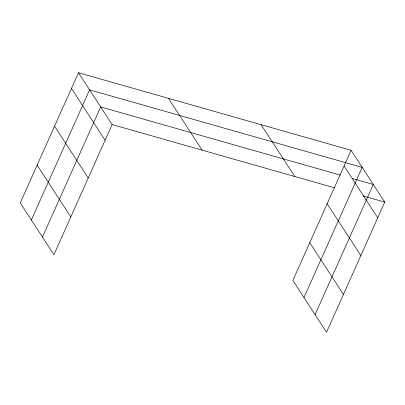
<?xml version="1.0" encoding="UTF-8"?>
<svg xmlns="http://www.w3.org/2000/svg" width="405" height="405" viewBox="0 0 405 405"><rect width="100%" height="100%" fill="white"/><g stroke="black" fill="none" stroke-linecap="round" stroke-linejoin="round"><path stroke-width="0.61" d="M78.469 72.743L20.25 202.9L53.911 254.715L112.129 124.558L78.469 72.743L351.089 150.285L384.75 202.1L326.531 332.257L292.871 280.442L351.089 150.285M31.357 219.996L89.581 89.844L362.197 167.386L303.978 297.538M42.464 237.097L100.688 106.94L340.316 175.102M315.085 314.639L373.304 184.483L352.315 178.514M112.129 124.558L334.97 187.94M363.158 195.959L384.75 202.1M344.078 165.964L377.738 217.774M327.179 203.74L360.84 255.555M261.124 124.699L294.784 176.509M309.769 242.666L343.43 294.475M168.434 98.334L202.095 150.149M71.457 88.422L105.118 140.231M54.559 126.198L88.219 178.013M37.149 165.124L70.809 216.933"/></g></svg>
